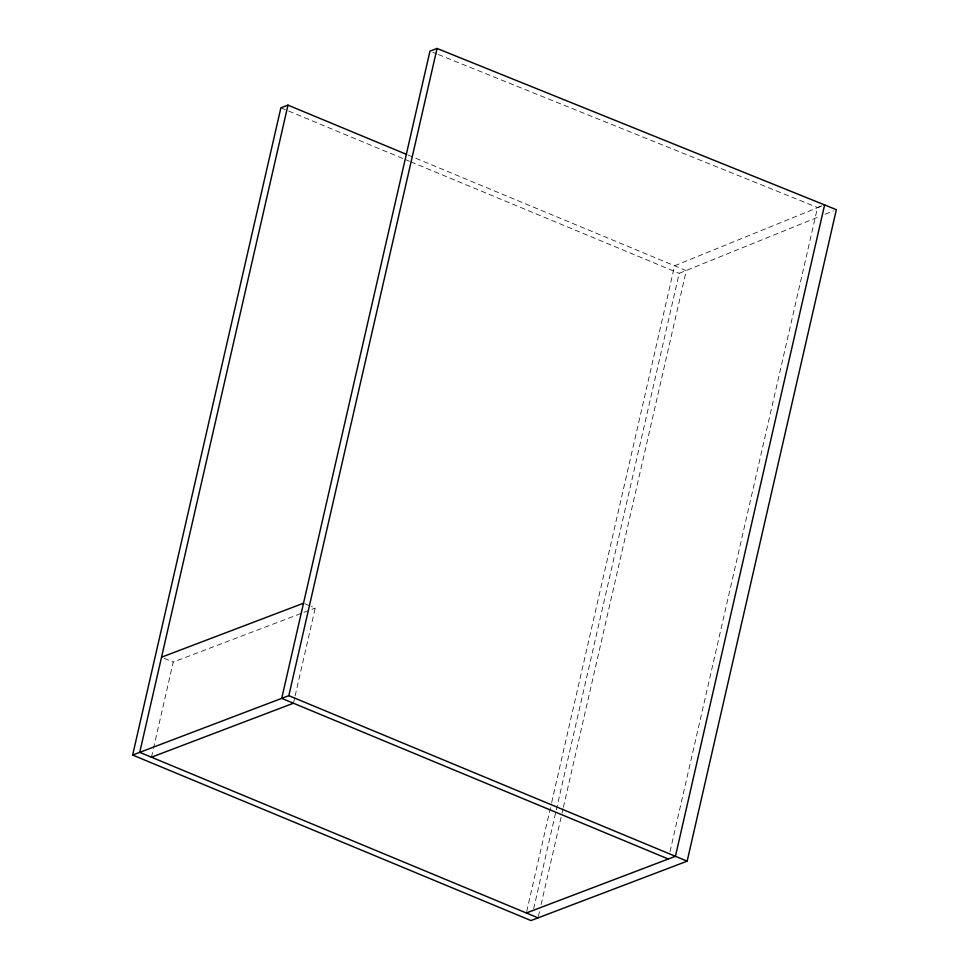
<?xml version="1.0" encoding="UTF-8"?>
<svg xmlns="http://www.w3.org/2000/svg" width="969" height="969" viewBox="0 0 969 969"><rect width="100%" height="100%" fill="white"/><g stroke="black" fill="none" stroke-linecap="round" stroke-linejoin="round"><path stroke-width="0.73" stroke-dasharray="4.84 3.63" d="M151.455 757.213L153.126 749.885M153.465 748.431L173.245 662.057L302.582 612.892M293.777 701.762L294.782 697.377M295.121 695.912L315.228 608.072L311.328 606.449M526.688 911.514L551.337 803.882M551.676 802.417L674.581 265.772L824.643 204.81M533.665 908.752L555.952 811.453M556.291 809.975L679.196 273.343L819.532 216.511M538.401 916.371L539.757 910.485M541.102 904.586L561.705 814.65M562.032 813.173L563.05 808.752M563.389 807.274L686.294 270.642L407.997 155.004M670.015 851.63L817.545 207.499L822.281 205.707M825.14 214.234L833.558 210.818M303.987 612.347L315.228 608.072M432.755 52.278L436.946 53.973M438.351 54.53L817.545 207.499M280.877 107.825L409.451 161.254M410.856 161.835L679.196 273.343M304.823 603.748L310.019 605.916M164.136 658.278L173.245 662.057"/><path stroke-width="1.45" d="M668.331 859.006L281.725 698.358L429.957 51.151L437.055 48.45L836.356 209.667L687.142 861.175L530.964 920.55L132.644 755.045L280.877 107.825L287.975 105.136L406.605 154.422M287.975 105.136L139.742 752.344L538.061 917.849M132.644 755.045L288.823 695.657L437.055 48.45M824.643 204.81L675.429 856.305L526.349 912.98M161.532 657.188L303.515 603.215M151.455 757.213L293.437 703.228M288.823 695.657L687.142 861.175"/></g></svg>
